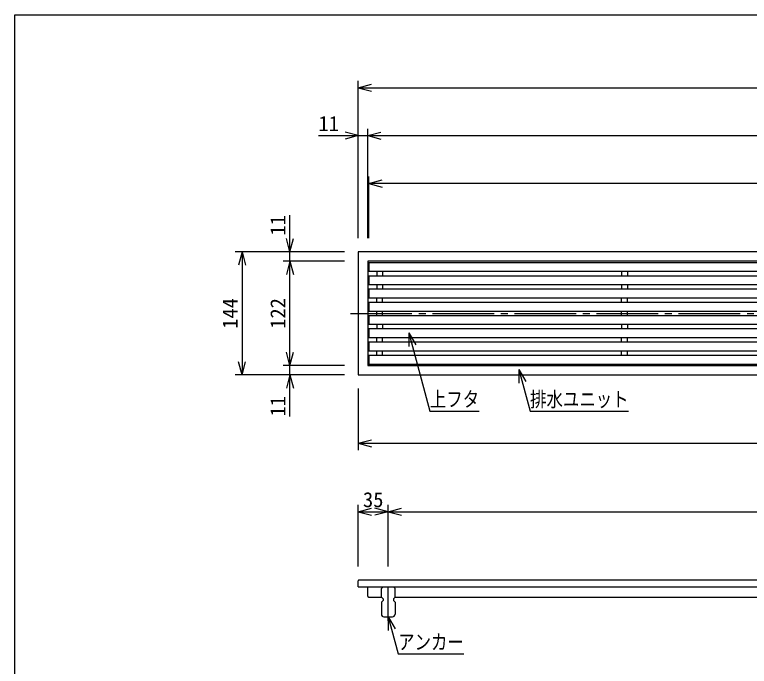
# Model space of a CAD drawing. Units: millimetres, scale not verified. Extents: x -1092 to 1092, y -744 to 696.
# Drawn here: x -1092 to -233, y -66 to 696 of the extents above; entities that cross this region are included whole.
import ezdxf
from ezdxf.enums import TextEntityAlignment as Align

# ---------------------------------------------------------------- set-up
doc = ezdxf.new("R2010")
doc.units = ezdxf.units.MM
doc.header["$LTSCALE"] = 8
doc.linetypes.add('CHAIN1', pattern=[8, 5, -1, 1, -1])
doc.linetypes.add('CHAIN2', pattern=[12, 9, -1, 1, -1])
for name, color, linetype in [('0-0_計極細', 2, 'Continuous'), ('0-1_計細線', 3, 'Continuous'), ('0-5_寸法線', 7, 'Continuous'), ('0-8_枠中線', 5, 'Continuous')]:
    doc.layers.add(name, color=color, linetype=linetype)
doc.styles.add('ＭＳ ゴシック', font='')
doc.styles.get('ＭＳ ゴシック').set_extended_font_data('MS Gothic')

msp = doc.modelspace()

# ---------------------------------------------------------------- linework, layer by layer
at = {"layer": '0-0_計極細'}
for p, q in [((-668.446, 395.784), (-668.446, 390.284)), ((-661.546, 395.784), (-661.546, 390.284)), ((-381.946, 395.784), (-381.946, 390.284)), ((-375.046, 395.784), (-375.046, 390.284)), ((-668.446, 380.284), (-668.446, 374.784)), ((-661.546, 380.284), (-661.546, 374.784)), ((-381.946, 380.284), (-381.946, 374.784)), ((-375.046, 380.284), (-375.046, 374.784)), ((-668.446, 359.284), (-668.446, 364.784)), ((-661.546, 359.284), (-661.546, 364.784)), ((-381.946, 359.284), (-381.946, 364.784)), ((-375.046, 359.284), (-375.046, 364.784)), ((-668.446, 343.784), (-668.446, 349.284)), ((-661.546, 343.784), (-661.546, 349.284)), ((-381.946, 343.784), (-381.946, 349.284)), ((-375.046, 343.784), (-375.046, 349.284)), ((-668.446, 333.784), (-668.446, 328.284)), ((-661.546, 333.784), (-661.546, 328.284)), ((-381.946, 333.784), (-381.946, 328.284)), ((-375.046, 333.784), (-375.046, 328.284)), ((-668.446, 312.784), (-668.446, 318.284)), ((-661.546, 312.784), (-661.546, 318.284)), ((-381.946, 312.784), (-381.946, 318.284)), ((-375.046, 312.784), (-375.046, 318.284)), ((-668.446, 297.284), (-668.446, 302.784)), ((-661.546, 297.284), (-661.546, 302.784)), ((-381.946, 297.284), (-381.946, 302.784)), ((-375.046, 297.284), (-375.046, 302.784))]:
    msp.add_line(p, q, dxfattribs=at)
at = {"layer": '0-0_計極細', "linetype": 'CHAIN2'}
msp.add_line((-699.168, 346.534), (515.861, 346.534), dxfattribs=at)
at = {"layer": '0-0_計極細', "linetype": 'CHAIN1'}
msp.add_line((-654.996, -13.261), (-654.996, 31.792), dxfattribs=at)
at = {"layer": '0-1_計細線'}
for p, q in [((-677.496, 405.784), (-677.496, 395.784)), ((344.69, 405.784), (-677.496, 405.784)), ((-677.496, 395.784), (349.978, 395.784)), ((-677.496, 390.284), (-677.496, 380.284)), ((351.853, 390.284), (-677.496, 390.284)), ((-677.496, 380.284), (353.686, 380.284)), ((-677.496, 374.784), (-677.496, 364.784)), ((353.889, 374.784), (-677.496, 374.784)), ((-677.496, 364.784), (352.82, 364.784)), ((-677.496, 359.284), (-677.496, 349.284)), ((351.406, 359.284), (-677.496, 359.284)), ((-677.496, 349.284), (347.129, 349.284)), ((-677.496, 343.784), (-677.496, 333.784)), ((343.878, 343.784), (-677.496, 343.784)), ((-677.496, 333.784), (339.601, 333.784)), ((-677.496, 328.284), (-677.496, 318.284)), ((338.188, 328.284), (-677.496, 328.284)), ((-677.496, 318.284), (337.119, 318.284)), ((-677.496, 312.784), (-677.496, 302.784)), ((337.322, 312.784), (-677.496, 312.784)), ((-677.496, 302.784), (339.155, 302.784)), ((-677.496, 297.284), (-677.496, 287.284)), ((341.03, 297.284), (-677.496, 297.284)), ((-677.496, 287.284), (346.317, 287.284)), ((-689.996, 26.534), (-689.996, 33.534)), ((-689.996, 26.534), (426.004, 26.534)), ((-678.996, 15.534), (-678.996, 26.534)), ((-660.996, 26.522), (-662.996, 24.522)), ((-660.996, 26.522), (-648.996, 26.522)), ((-646.996, 24.522), (-648.996, 26.522)), ((-662.996, 14.522), (-662.996, 24.522)), ((-646.996, 14.522), (-646.996, 24.522)), ((-677.996, 14.534), (-662.996, 14.534)), ((-662.996, 14.522), (-660.996, 12.522)), ((-660.996, 10.522), (-662.996, 8.522)), ((-660.996, 12.522), (-660.996, 10.522)), ((-646.996, 14.522), (-648.996, 12.522)), ((-648.996, 12.522), (-648.996, 10.522)), ((-648.996, 10.522), (-646.996, 8.522)), ((-646.996, 14.534), (-99.996, 14.534)), ((-662.996, 8.522), (-662.996, -5.478)), ((-646.996, 8.522), (-646.996, -5.478)), ((-659.996, -8.478), (-649.996, -8.478))]:
    msp.add_line(p, q, dxfattribs=at)
for points in [[(-689.996, 418.534), (-689.996, 274.534), (506.004, 274.534), (506.004, 418.534)], [(-678.996, 407.534), (-678.996, 285.534), (495.004, 285.534), (495.004, 407.534)]]:
    msp.add_lwpolyline(points, close=True, dxfattribs=at)
msp.add_lwpolyline([(505.004, 34.534), (496.004, 34.534), (-688.996, 34.534)], dxfattribs=at)
for centre, radius, start, end in [((-688.996, 33.534), 1, 90, 180), ((-677.996, 15.534), 1, 180, 270), ((-659.996, -5.478), 3, 180, 270), ((-649.996, -5.478), 3, 270, 360)]:
    msp.add_arc(centre, radius, start, end, dxfattribs=at)
at = {"layer": '0-5_寸法線'}
for p, q in [((-689.996, 434.534), (-689.996, 618.534)), ((-689.996, 610.534), (-674.541, 614.675)), ((-689.996, 610.534), (-674.541, 606.393)), ((-689.996, 610.534), (506.004, 610.534)), ((-689.996, 554.534), (-705.451, 558.675)), ((-689.996, 434.534), (-689.996, 562.534)), ((-678.996, 434.534), (-678.996, 562.534)), ((-678.996, 554.534), (-663.541, 558.675)), ((-736.548, 554.534), (-678.996, 554.534)), ((-689.996, 554.534), (-705.451, 550.393)), ((-678.996, 554.534), (-663.541, 550.393)), ((-678.996, 554.534), (495.004, 554.534)), ((-677.496, 434.534), (-677.496, 506.534)), ((-677.496, 498.534), (-662.041, 502.675)), ((-677.496, 498.534), (-662.041, 494.393)), ((493.504, 498.534), (-677.496, 498.534)), ((-769.996, 407.534), (-769.996, 461.652)), ((-769.996, 418.534), (-774.137, 433.989)), ((-769.996, 418.534), (-765.855, 433.989)), ((-705.996, 418.534), (-833.996, 418.534)), ((-825.996, 418.534), (-830.137, 403.079)), ((-825.996, 418.534), (-821.855, 403.079)), ((-825.996, 418.534), (-825.996, 274.534)), ((-705.996, 418.534), (-777.996, 418.534)), ((-705.996, 407.534), (-777.996, 407.534)), ((-769.996, 407.534), (-774.137, 392.079)), ((-769.996, 407.534), (-765.855, 392.079)), ((-769.996, 285.534), (-769.996, 407.534)), ((-630.787, 323.675), (-622.787, 309.819)), ((-630.787, 323.675), (-630.787, 307.675)), ((-769.996, 285.534), (-774.137, 300.989)), ((-769.996, 285.534), (-765.855, 300.989)), ((-825.996, 274.534), (-830.137, 289.989)), ((-825.996, 274.534), (-821.855, 289.989)), ((-705.996, 285.534), (-777.996, 285.534)), ((-769.996, 225.953), (-769.996, 285.534)), ((-502.071, 280.81), (-494.071, 266.953)), ((-502.071, 280.81), (-502.071, 264.81)), ((-705.996, 274.534), (-833.996, 274.534)), ((-705.996, 274.534), (-777.996, 274.534)), ((-769.996, 274.534), (-774.137, 259.079)), ((-769.996, 274.534), (-765.855, 259.079)), ((-689.996, 258.534), (-689.996, 186.534)), ((-689.996, 194.534), (-674.541, 198.675)), ((-689.996, 194.534), (-674.541, 190.393)), ((-689.996, 194.534), (426.004, 194.534)), ((-689.996, 50.534), (-689.996, 122.534)), ((-654.996, 50.534), (-654.996, 122.534)), ((-689.996, 114.534), (-674.541, 118.675)), ((-689.996, 114.534), (-674.541, 110.393)), ((-689.996, 114.534), (-654.996, 114.534)), ((-654.996, 114.534), (-670.451, 118.675)), ((-654.996, 114.534), (-670.451, 110.393)), ((-654.996, 114.534), (-639.541, 118.675)), ((-654.996, 114.534), (-639.541, 110.393)), ((-654.996, 114.534), (471.004, 114.534)), ((-654.996, -8.478), (-646.996, -22.335)), ((-654.996, -8.478), (-654.996, -24.478))]:
    msp.add_line(p, q, dxfattribs=at)
for points in [[(-630.787, 323.675), (-606.235, 232.044), (-548.635, 232.044)], [(-502.071, 280.81), (-489.005, 232.044), (-373.805, 232.044)], [(-654.996, -8.478), (-643.348, -51.951), (-566.548, -51.951)]]:
    msp.add_lwpolyline(points, dxfattribs=at)
at = {"layer": '0-8_枠中線'}
msp.add_lwpolyline([(-1092, -744), (-1092, 696), (1092, 696), (1092, -744)], close=True, dxfattribs=at)

# ---------------------------------------------------------------- texts
at = {"layer": '0-5_寸法線', "style": 'ＭＳ ゴシック'}
for s, p in [('11', (-736.548, 554.534)), ('35', (-684.496, 114.534))]:
    msp.add_text(s, height=17.6, dxfattribs=at).set_placement(p, align=Align.BOTTOM_LEFT)
for s, p in [('11', (-769.996, 437.652)), ('144', (-825.996, 328.534)), ('122', (-769.996, 328.534)), ('11', (-769.996, 225.953))]:
    msp.add_text(s, height=17.6, rotation=90, dxfattribs=at).set_placement(p, align=Align.BOTTOM_LEFT)
at = {"layer": '0-5_寸法線', "style": 'ＭＳ ゴシック', "width": 0.8}
for s, p in [('上フタ', (-606.235, 232.044)), ('排水ユニット', (-489.005, 232.044)), ('アンカー', (-643.348, -51.951))]:
    msp.add_text(s, height=17.6, dxfattribs=at).set_placement(p, align=Align.BOTTOM_LEFT)

doc.saveas('drawing.dxf')
